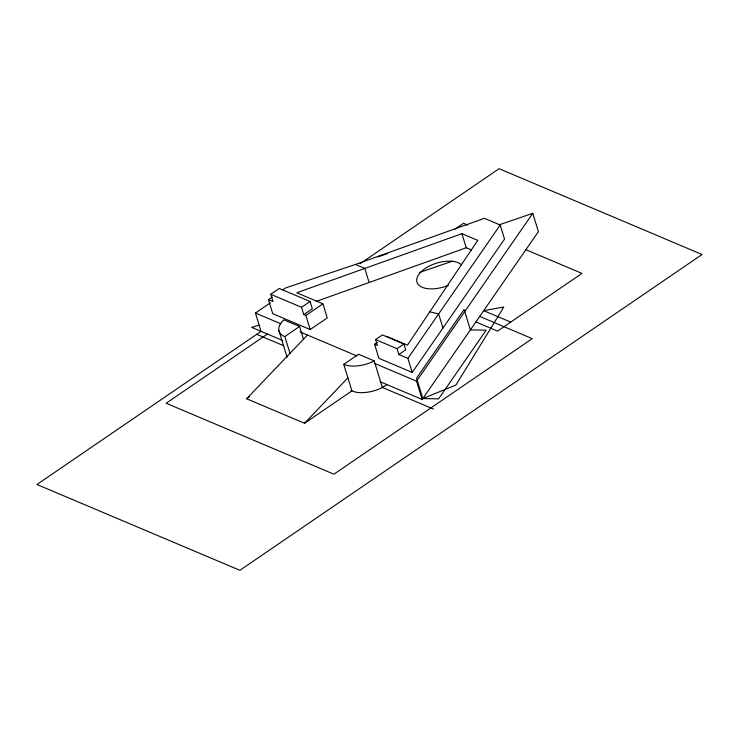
<?xml version="1.0" encoding="UTF-8"?>
<svg xmlns="http://www.w3.org/2000/svg" width="739" height="739" viewBox="0 0 739 739"><rect width="100%" height="100%" fill="white"/><g stroke="black" fill="none" stroke-linecap="round" stroke-linejoin="round"><path stroke-width="1.11" d="M500.201 225.016L504.534 239.094L412.223 372.428L407.891 358.341L500.201 225.016L484.387 218.328L355.404 264.46L285.485 287.988L282.649 289.928M422.191 399.485L416.556 381.167L532.773 213.294L538.408 231.621L422.191 399.485L380.095 381.693M433.414 409.027L382.368 387.448L374.202 360.881L358.507 354.249L343.746 364.327L351.921 390.894L304.551 423.262L246.632 398.774L307.461 335.035M304.551 423.262L347.903 377.832M387.162 384.677L380.465 388.465A25.994 13.274 -17.1 0 1 355.551 392.104L350.942 390.571M270.77 294.279L279.287 288.459L310.094 301.475L312.329 308.763L303.803 314.583L301.567 307.304L270.77 294.279L273.005 301.558L268.442 299.628L272.229 297.041M360.004 263.749L499.111 168.695L702.05 254.502L239.889 570.305L36.95 484.498L261.061 331.358L255.426 313.031L270.335 302.842M301.567 307.304L310.094 301.475M267.416 334.046L166.146 403.245L333.926 474.189L532.274 338.647L479.703 316.421M303.803 314.583L305.881 315.461L322.925 303.812L327.257 317.899L310.214 329.548L272.774 313.715L268.442 299.628M299.581 326.481L283.813 319.811L280.829 323.192A25.994 13.274 -17.1 0 0 283.721 336.171L284.829 336.55L299.581 326.481L303.489 339.192M454.956 229.173L463.529 223.317L467.759 225.109M246.632 398.774L249.477 396.834M375.588 339.598L382.423 334.933L403.891 344.014L405.693 349.852L398.857 354.517L397.065 348.679L375.588 339.598L377.389 345.446L374.599 344.263L377.306 342.416M397.065 348.679L403.891 344.014M374.202 360.881L372.29 361.898A25.994 13.274 -17.1 0 1 347.376 365.537L343.746 364.327M422.837 398.543L438.578 398.884L486.133 330.194L470.392 329.862L464.12 309.456L416.565 378.146L422.837 398.543L455.945 385.01L503.804 307.036L483.685 310.666L510.714 322.093M386.321 336.254L407.438 345.178L477.745 240.36L461.93 233.672L296.764 292.755L322.925 303.812M316.209 301.429L466.263 247.759L471.528 249.985M377.786 256.932L387.606 253.56M499.047 224.887L532.773 213.294M419.844 272.377L452.471 261.163M259.26 325.178L251.602 327.359L282.187 340.291M429.793 311.849L438.643 313.936L442.975 328.014M525.9 249.69L581.972 273.402L497.541 331.1L475.879 321.936M355.404 264.46L364.78 268.423L369.112 282.51M398.857 354.517L407.891 358.341M412.223 372.428L378.931 358.341L374.599 344.263M255.426 313.031L280.912 323.811M300.025 331.894L356.955 355.967M374.775 363.496L416.556 381.167M256.719 334.324L283.711 345.732M461.93 233.672L466.263 247.759M305.881 315.461L310.214 329.548M284.829 336.55L289.993 353.334M278.926 330.638L287.129 357.288M448.37 285.272A24.341 12.424 -17.1 0 1 418.376 284.663A24.341 12.424 -17.1 0 1 430.809 265.338A24.341 12.424 -17.1 0 1 461.533 264.821"/></g></svg>
